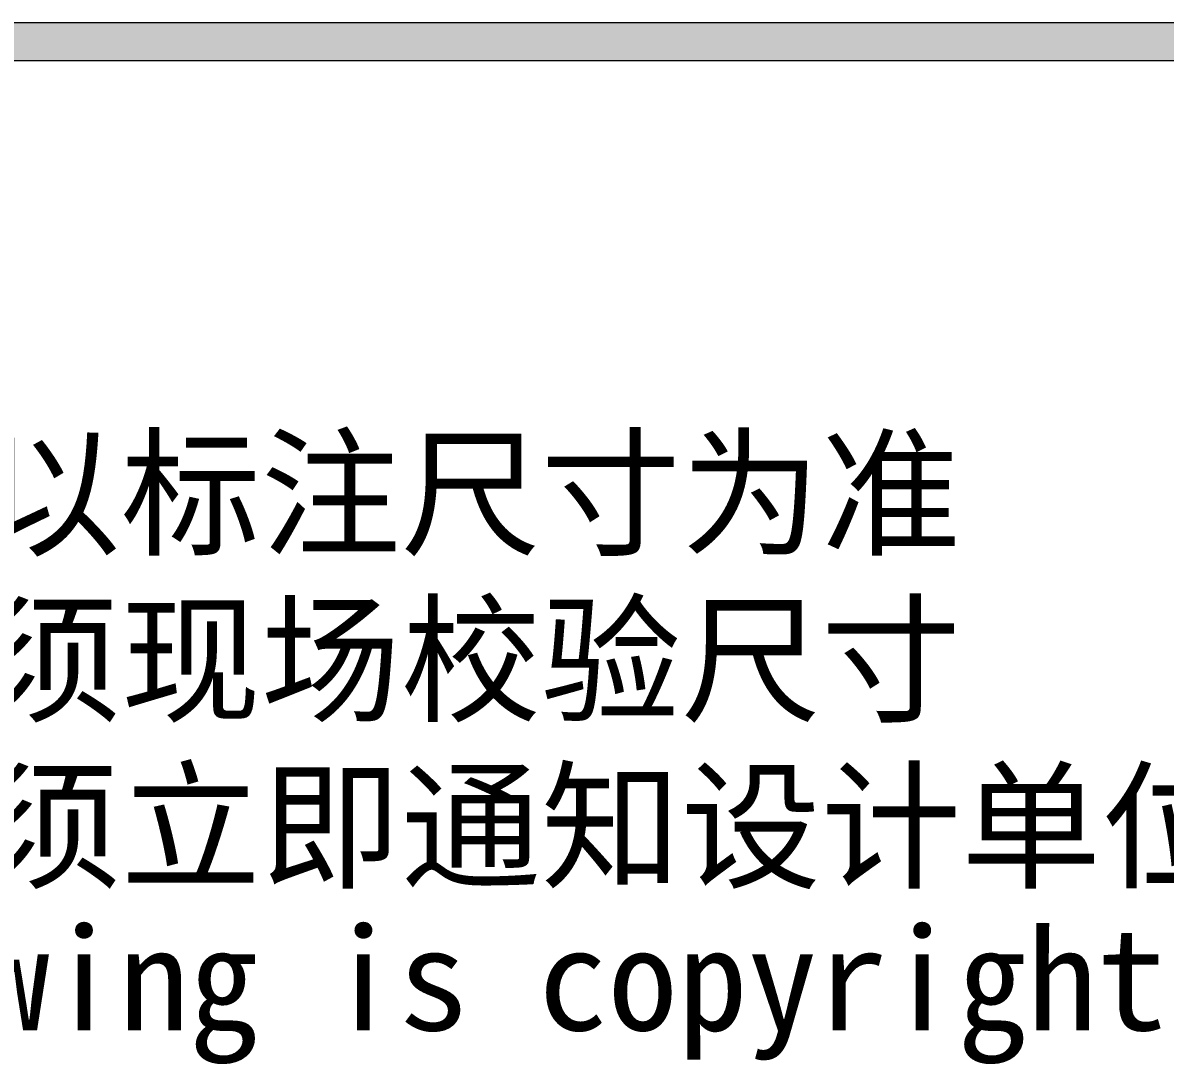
# Model space of a CAD drawing. Header units: millimetres. Extents: x -23568 to 99064, y -162914 to -58422.
# Drawn here: x 33198 to 33906, y -110129 to -109484 of the extents above; entities that cross this region are included whole.
import ezdxf

# ---------------------------------------------------------------- set-up
doc = ezdxf.new("R2010")
doc.units = ezdxf.units.MM
doc.header["$LTSCALE"] = 0.01
doc.layers.add('W-图框', color=251, linetype='Continuous')
doc.styles.add('A2图框$0$WMF-黑体0', font='simhei.ttf')

msp = doc.modelspace()

# ---------------------------------------------------------------- hatches: boundary and pattern name
at = {"ltscale": 0.01}
msp.add_hatch(color=153, dxfattribs=at).paths.add_polyline_path([(32797.16, -109507.24), (34691.1, -109507.24), (34691.1, -109483.97), (32691.1, -109483.97), (32691.1, -109507.24)])

# ---------------------------------------------------------------- linework, layer by layer
at = {"color": 153, "lineweight": 0}
msp.add_lwpolyline([(32797.16, -109507.24), (34691.1, -109507.24), (34691.1, -109483.97), (32691.1, -109483.97), (32691.1, -109507.24), (32797.16, -109507.24)], dxfattribs=at)

# ---------------------------------------------------------------- texts
at = {"layer": 'W-图框', "color": 159, "lineweight": 0, "style": 'A2图框$0$WMF-黑体0'}
for s, p in [('施工时须以标注尺寸为准', (32824.22, -109807.29)), ('施工单位须现场校验尺寸', (32824.22, -109910.45)), ('如有不符须立即通知设计单位', (32824.22, -110013.6)), ('This drawing is copyright', (32824.22, -110108.27))]:
    msp.add_text(s, height=63.6364, dxfattribs=at).set_placement(p)

doc.saveas('drawing.dxf')
